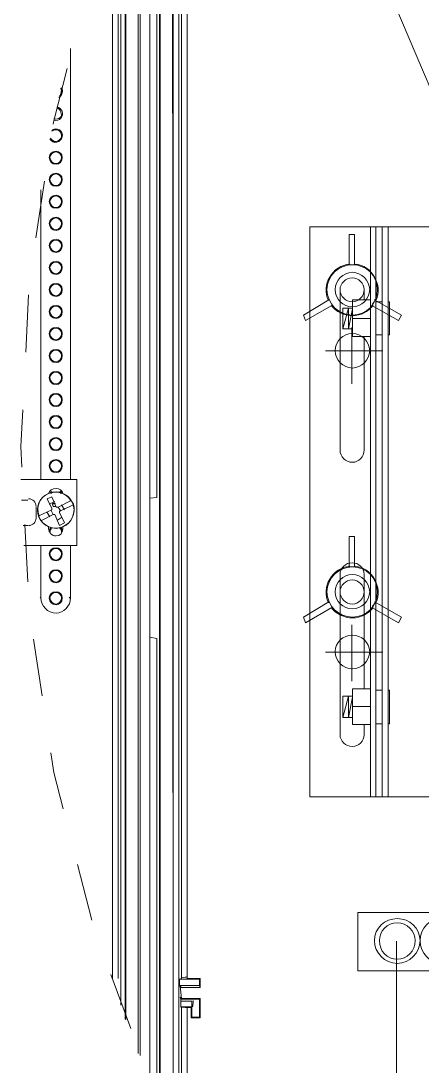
# Model space of a CAD drawing. Header units: metres. Extents: x 2999 to 3164, y 1641 to 1678.
# Drawn here: x 3003.675 to 3004.372, y 1645.138 to 1646.956 of the extents above; entities that cross this region are included whole.
import ezdxf

# ---------------------------------------------------------------- set-up
doc = ezdxf.new("R2010")
doc.units = ezdxf.units.M
doc.linetypes.add('CONTORNO_QUADRO_T', pattern=[0.35, 0.2, -0.15])

msp = doc.modelspace()

# ---------------------------------------------------------------- linework, layer by layer
at = {"color": 7, "linetype": 'Continuous', "lineweight": 20, "true_color": 0x000007}
for points in [[(3003.9634, 1647.456), (3003.9634, 1645.2901), (3003.9634, 1645.2901)], [(3003.9502, 1645.2782), (3003.9502, 1645.2889), (3003.9538, 1645.2901), (3003.9538, 1647.4357)], [(3003.9395, 1647.3842), (3003.9383, 1647.3866), (3003.9395, 1645.022)], [(3003.949, 1645.0028), (3003.949, 1647.3746), (3003.9395, 1647.3842), (3003.9395, 1645.0208)], [(3003.9155, 1647.3531), (3003.9155, 1645.0758), (3003.9155, 1645.0758)], [(3003.9167, 1647.3579), (3003.9167, 1645.071), (3003.9167, 1645.071)], [(3003.8988, 1646.1258), (3003.9107, 1646.127), (3003.9107, 1647.3435)], [(3003.8988, 1647.3147), (3003.8988, 1645.1141), (3003.8988, 1645.1141)], [(3003.8988, 1647.3147), (3003.8988, 1645.1141), (3003.8988, 1645.1141)], [(3003.8784, 1647.2693), (3003.8784, 1645.1596), (3003.8784, 1645.1596)], [(3003.882, 1647.274), (3003.882, 1645.1561), (3003.882, 1645.1561)], [(3003.8557, 1647.2094), (3003.8557, 1645.2195), (3003.8557, 1645.2195)], [(3003.8569, 1647.2106), (3003.8569, 1645.2183), (3003.8569, 1645.2183)], [(3003.8485, 1647.1866), (3003.8485, 1645.2435), (3003.8485, 1645.2435)], [(3003.8437, 1647.1759), (3003.8437, 1645.2901), (3003.8437, 1645.2901)], [(3003.8341, 1645.2901), (3003.8341, 1647.1483), (3003.8341, 1647.1483)], [(3003.7611, 1646.1582), (3003.7611, 1646.9077), (3003.7611, 1646.9077)], [(3003.7611, 1646.1582), (3003.7611, 1646.9053), (3003.7611, 1646.9053)], [(3003.7096, 1646.6622), (3003.7096, 1646.1582), (3003.7096, 1646.1582)], [(3003.7096, 1646.6586), (3003.7096, 1646.1582), (3003.7096, 1646.1582)], [(3004.1765, 1645.6062), (3004.1765, 1646.5976), (3004.1765, 1646.5976)], [(3005.284, 1646.5976), (3004.1765, 1646.5976), (3004.1765, 1646.5976)], [(3004.2819, 1646.5976), (3004.2819, 1645.6062), (3004.2819, 1645.6062)], [(3004.2915, 1646.5976), (3004.2915, 1645.6062), (3004.2915, 1645.6062)], [(3004.3022, 1646.5976), (3004.3022, 1645.6062), (3004.3022, 1645.6062)], [(3004.313, 1646.5976), (3004.313, 1645.6062), (3004.313, 1645.6062)], [(3004.2543, 1646.5317), (3004.2543, 1646.5844), (3004.2448, 1646.5844), (3004.2448, 1646.5317)], [(3004.2292, 1646.2085), (3004.2292, 1646.4874), (3004.2292, 1646.4874)], [(3004.2711, 1646.4874), (3004.2711, 1646.4707), (3004.2711, 1646.4707)], [(3004.21, 1646.4707), (3004.1658, 1646.4443), (3004.1693, 1646.4347), (3004.2148, 1646.4611)], [(3004.2819, 1646.4707), (3004.2508, 1646.4707), (3004.2508, 1646.4072), (3004.2819, 1646.4072)], [(3004.2843, 1646.4611), (3004.331, 1646.4347), (3004.3358, 1646.4443), (3004.2891, 1646.4707)], [(3004.3022, 1646.4671), (3004.2915, 1646.4671), (3004.2915, 1646.4671)], [(3004.313, 1646.4671), (3004.3154, 1646.4671), (3004.3154, 1646.4096), (3004.313, 1646.4096)], [(3004.2508, 1646.4551), (3004.2436, 1646.4204), (3004.2436, 1646.4563), (3004.234, 1646.4204), (3004.234, 1646.4563), (3004.2508, 1646.4563)], [(3004.2496, 1646.4228), (3004.2496, 1646.3246), (3004.2496, 1646.3246)], [(3004.2508, 1646.4383), (3004.2819, 1646.4383), (3004.2819, 1646.4383)], [(3004.234, 1646.4204), (3004.2508, 1646.4204), (3004.2508, 1646.4204)], [(3004.2711, 1646.4072), (3004.2711, 1646.2085), (3004.2711, 1646.2085)], [(3004.2915, 1646.4096), (3004.3022, 1646.4096), (3004.3022, 1646.4096)], [(3004.3034, 1646.3821), (3004.2041, 1646.3821), (3004.2041, 1646.3821)], [(3003.7718, 1646.0432), (3003.7718, 1646.1582), (3003.6749, 1646.1582)], [(3003.7252, 1646.1366), (3003.7275, 1646.1354), (3003.7275, 1646.133)], [(3003.7275, 1646.1378), (3003.7287, 1646.1354), (3003.7287, 1646.1354)], [(3003.7443, 1646.1378), (3003.7419, 1646.1354), (3003.7395, 1646.1366)], [(3003.7443, 1646.133), (3003.7443, 1646.1354), (3003.7455, 1646.1366)], [(3003.6868, 1646.1223), (3003.6761, 1646.1223), (3003.6761, 1646.1223)], [(3003.706, 1646.0947), (3003.7287, 1646.1055), (3003.7287, 1646.1079), (3003.7204, 1646.1247), (3003.7287, 1646.1282), (3003.7359, 1646.1103), (3003.7395, 1646.1103), (3003.7611, 1646.1211)], [(3003.7335, 1646.1199), (3003.724, 1646.1151), (3003.724, 1646.1151)], [(3003.7347, 1646.1163), (3003.7299, 1646.1151), (3003.7299, 1646.1151)], [(3003.7335, 1646.1163), (3003.7299, 1646.1163), (3003.7299, 1646.1151)], [(3003.7359, 1646.1115), (3003.7311, 1646.1115), (3003.7299, 1646.1151)], [(3003.7311, 1646.0971), (3003.7335, 1646.0971), (3003.7419, 1646.078), (3003.7503, 1646.0827), (3003.7419, 1646.1007), (3003.7419, 1646.1031), (3003.7659, 1646.1139)], [(3003.7455, 1646.1139), (3003.7503, 1646.1055), (3003.7503, 1646.1055)], [(3003.7012, 1646.0899), (3003.7012, 1646.1103), (3003.7012, 1646.1103)], [(3003.7096, 1646.0863), (3003.7311, 1646.0971), (3003.7311, 1646.0971)], [(3003.7252, 1646.0935), (3003.7204, 1646.1007), (3003.7204, 1646.1007)], [(3003.7275, 1646.1043), (3003.7311, 1646.0971), (3003.7311, 1646.0971)], [(3003.7443, 1646.1031), (3003.7395, 1646.1103), (3003.7395, 1646.1103)], [(3003.6785, 1646.078), (3003.6868, 1646.078), (3003.6868, 1646.078)], [(3003.7383, 1646.0875), (3003.7455, 1646.0923), (3003.7455, 1646.0923)], [(3003.7228, 1646.0756), (3003.7228, 1646.072), (3003.7228, 1646.072)], [(3003.7479, 1646.072), (3003.7479, 1646.0756), (3003.7479, 1646.0756)], [(3004.2543, 1646.0061), (3004.2543, 1646.0588), (3004.2448, 1646.0588), (3004.2448, 1646.0061)], [(3003.6797, 1646.0432), (3003.7718, 1646.0432), (3003.7718, 1646.0432)], [(3003.7096, 1646.0432), (3003.7096, 1645.951), (3003.7084, 1645.9534)], [(3003.7096, 1646.0432), (3003.7096, 1645.951), (3003.7096, 1645.951)], [(3003.7611, 1646.0432), (3003.7611, 1645.951), (3003.7587, 1645.9534)], [(3003.7611, 1645.951), (3003.7611, 1646.0432), (3003.7611, 1646.0432)], [(3004.2292, 1645.714), (3004.2292, 1645.993), (3004.2292, 1645.993)], [(3004.2711, 1645.993), (3004.2711, 1645.7942), (3004.2711, 1645.7942)], [(3004.21, 1645.9451), (3004.1658, 1645.9187), (3004.1693, 1645.9091), (3004.2148, 1645.9355)], [(3004.2843, 1645.9355), (3004.331, 1645.9091), (3004.3358, 1645.9187), (3004.2891, 1645.9451)], [(3004.2496, 1645.9055), (3004.2496, 1645.8074), (3004.2496, 1645.8074)], [(3003.8988, 1645.884), (3003.9107, 1645.8816), (3003.9107, 1645.0854)], [(3004.3034, 1645.8577), (3004.2041, 1645.8577), (3004.2041, 1645.8577)], [(3004.2819, 1645.7942), (3004.2508, 1645.7942), (3004.2508, 1645.7319), (3004.2819, 1645.7319)], [(3004.3022, 1645.7918), (3004.2915, 1645.7918), (3004.2915, 1645.7918)], [(3004.313, 1645.7918), (3004.3154, 1645.7918), (3004.3154, 1645.7331), (3004.313, 1645.7331)], [(3004.2508, 1645.7798), (3004.2436, 1645.7439), (3004.2436, 1645.781), (3004.234, 1645.7439), (3004.234, 1645.781), (3004.2508, 1645.781)], [(3004.2508, 1645.7631), (3004.2819, 1645.7631), (3004.2819, 1645.7631)], [(3004.234, 1645.7439), (3004.2508, 1645.7439), (3004.2508, 1645.7439)], [(3004.2711, 1645.7319), (3004.2711, 1645.714), (3004.2711, 1645.714)], [(3004.2915, 1645.7331), (3004.3022, 1645.7331), (3004.3022, 1645.7331)], [(3004.1765, 1645.6062), (3005.284, 1645.6062), (3005.284, 1645.6062)], [(3003.9502, 1645.2889), (3003.985, 1645.2889), (3003.9862, 1645.2901), (3003.9634, 1645.2901)], [(3003.9502, 1645.2782), (3003.9538, 1645.2746), (3003.9514, 1645.277), (3003.9538, 1645.2554), (3003.9514, 1645.2578), (3003.9526, 1645.2542), (3003.9526, 1645.2506)], [(3003.9502, 1645.2782), (3003.985, 1645.2782), (3003.9862, 1645.2746)], [(3003.985, 1645.2782), (3003.985, 1645.2889), (3003.985, 1645.2889)], [(3003.9862, 1645.2746), (3003.9862, 1645.2901), (3003.9862, 1645.2901)], [(3003.9862, 1645.2746), (3003.9538, 1645.2746), (3003.9538, 1645.2746)], [(3003.9526, 1645.2542), (3003.985, 1645.2542), (3003.9862, 1645.2554), (3003.9538, 1645.2554)], [(3003.9526, 1645.2506), (3003.9718, 1645.2506), (3003.9718, 1645.2506)], [(3003.9526, 1645.2411), (3003.9538, 1645.2399), (3003.9538, 1645.0519), (3003.9526, 1645.0495)], [(3003.9718, 1645.2411), (3003.9526, 1645.2411), (3003.9526, 1645.2411)], [(3003.9718, 1645.2506), (3003.9718, 1645.2231), (3003.9706, 1645.2219), (3003.9706, 1645.2399)], [(3003.9718, 1645.2411), (3003.9706, 1645.2399), (3003.9706, 1645.2399)], [(3003.9718, 1645.2231), (3003.985, 1645.2231), (3003.985, 1645.2542)], [(3003.985, 1645.2231), (3003.9862, 1645.2219), (3003.9862, 1645.2554)], [(3003.9634, 1645.2399), (3003.9706, 1645.2399), (3003.9706, 1645.2399)], [(3003.9634, 1645.2399), (3003.9634, 1645.0519), (3003.9634, 1645.0519)], [(3003.9706, 1645.2219), (3003.9862, 1645.2219), (3003.9862, 1645.2219)]]:
    msp.add_lwpolyline(points, dxfattribs=at)
at = {"color": 1, "linetype": 'Continuous', "lineweight": 20, "true_color": 0x000001}
for points in [[(3004.5118, 1646.5425), (3004.2496, 1647.1603), (3004.2496, 1647.1603)], [(3004.3274, 1645.3548), (3004.3274, 1644.9226), (3004.3274, 1644.9226)]]:
    msp.add_lwpolyline(points, dxfattribs=at)
at = {"color": 7, "linetype": 'Continuous', "lineweight": 20, "true_color": 0x000007}
msp.add_lwpolyline([(3004.5632, 1645.4051), (3004.5632, 1645.3033), (3004.2603, 1645.3033), (3004.2603, 1645.4051)], close=True, dxfattribs=at)
at = {"color": 30, "linetype": 'CONTORNO_QUADRO_T', "lineweight": 20, "ltscale": 0.1}
msp.add_open_spline([(3009.3009, 1646.2156), (3009.3009, 1647.7685), (3008.0413, 1649.0281), (3006.4873, 1649.0281), (3006.4873, 1649.0281), (3004.9344, 1649.0281), (3003.6749, 1647.7685), (3003.6749, 1646.2156), (3003.6749, 1646.2156), (3003.6749, 1644.6616), (3004.9344, 1643.402), (3006.4873, 1643.402), (3006.4873, 1643.402), (3008.0413, 1643.402), (3009.3009, 1644.6616), (3009.3009, 1646.2156)], degree=3, knots=[0, 0, 0, 0, 0.0625, 0.0625, 0.0625, 0.062501, 0.125, 0.125, 0.125, 0.125001, 0.1875, 0.1875, 0.1875, 0.187501, 1, 1, 1, 1], dxfattribs=at)
at = {"color": 7, "linetype": 'Continuous', "lineweight": 20, "true_color": 0x000007}
for points, knots in [([(3003.7407, 1646.8227), (3003.7443, 1646.8251), (3003.7455, 1646.8275), (3003.7467, 1646.831), (3003.7467, 1646.831), (3003.7479, 1646.8334), (3003.7467, 1646.837), (3003.7443, 1646.8394)], [0, 0, 0, 0, 0.125, 0.125, 0.125, 0.125001, 1, 1, 1, 1]), ([(3003.7323, 1646.7832), (3003.7371, 1646.782), (3003.7407, 1646.7832), (3003.7443, 1646.7867), (3003.7443, 1646.7867), (3003.7467, 1646.7903), (3003.7479, 1646.7939), (3003.7467, 1646.7987), (3003.7467, 1646.7987), (3003.7443, 1646.8023), (3003.7419, 1646.8059), (3003.7371, 1646.8059)], [0, 0, 0, 0, 0.083333, 0.083333, 0.083333, 0.083334, 0.166667, 0.166667, 0.166667, 0.166668, 1, 1, 1, 1]), ([(3003.7323, 1646.7856), (3003.7359, 1646.7844), (3003.7407, 1646.7856), (3003.7431, 1646.7879), (3003.7431, 1646.7879), (3003.7455, 1646.7903), (3003.7455, 1646.7939), (3003.7443, 1646.7975), (3003.7443, 1646.7975), (3003.7431, 1646.8011), (3003.7407, 1646.8035), (3003.7371, 1646.8047)], [0, 0, 0, 0, 0.083333, 0.083333, 0.083333, 0.083334, 0.166667, 0.166667, 0.166667, 0.166668, 1, 1, 1, 1]), ([(3003.7252, 1646.7508), (3003.7275, 1646.746), (3003.7323, 1646.7436), (3003.7371, 1646.7448), (3003.7371, 1646.7448), (3003.7419, 1646.746), (3003.7455, 1646.7496), (3003.7467, 1646.7544), (3003.7467, 1646.7544), (3003.7479, 1646.7592), (3003.7455, 1646.764), (3003.7419, 1646.7664), (3003.7419, 1646.7664), (3003.7371, 1646.7688), (3003.7323, 1646.7688), (3003.7287, 1646.7652)], [0, 0, 0, 0, 0.0625, 0.0625, 0.0625, 0.062501, 0.125, 0.125, 0.125, 0.125001, 0.1875, 0.1875, 0.1875, 0.187501, 1, 1, 1, 1]), ([(3003.7263, 1646.752), (3003.7275, 1646.7484), (3003.7323, 1646.746), (3003.7359, 1646.746), (3003.7359, 1646.746), (3003.7407, 1646.7472), (3003.7443, 1646.7496), (3003.7455, 1646.7544), (3003.7455, 1646.7544), (3003.7455, 1646.7592), (3003.7443, 1646.7628), (3003.7407, 1646.7652), (3003.7407, 1646.7652), (3003.7359, 1646.7676), (3003.7311, 1646.7664), (3003.7287, 1646.764)], [0, 0, 0, 0, 0.0625, 0.0625, 0.0625, 0.062501, 0.125, 0.125, 0.125, 0.125001, 0.1875, 0.1875, 0.1875, 0.187501, 1, 1, 1, 1]), ([(3003.7467, 1646.7185), (3003.7467, 1646.7245), (3003.7419, 1646.7293), (3003.7359, 1646.7293), (3003.7359, 1646.7293), (3003.7287, 1646.7293), (3003.724, 1646.7245), (3003.724, 1646.7185), (3003.724, 1646.7185), (3003.724, 1646.7113), (3003.7287, 1646.7065), (3003.7359, 1646.7065), (3003.7359, 1646.7065), (3003.7419, 1646.7065), (3003.7467, 1646.7113), (3003.7467, 1646.7185)], [0, 0, 0, 0, 0.0625, 0.0625, 0.0625, 0.062501, 0.125, 0.125, 0.125, 0.125001, 0.1875, 0.1875, 0.1875, 0.187501, 1, 1, 1, 1]), ([(3003.7455, 1646.7185), (3003.7455, 1646.7233), (3003.7407, 1646.7281), (3003.7359, 1646.7281), (3003.7359, 1646.7281), (3003.7299, 1646.7281), (3003.7252, 1646.7233), (3003.7252, 1646.7185), (3003.7252, 1646.7185), (3003.7252, 1646.7125), (3003.7299, 1646.7077), (3003.7359, 1646.7077), (3003.7359, 1646.7077), (3003.7407, 1646.7077), (3003.7455, 1646.7125), (3003.7455, 1646.7185)], [0, 0, 0, 0, 0.0625, 0.0625, 0.0625, 0.062501, 0.125, 0.125, 0.125, 0.125001, 0.1875, 0.1875, 0.1875, 0.187501, 1, 1, 1, 1]), ([(3003.7467, 1646.6802), (3003.7467, 1646.6862), (3003.7419, 1646.691), (3003.7359, 1646.691), (3003.7359, 1646.691), (3003.7287, 1646.691), (3003.724, 1646.6862), (3003.724, 1646.6802), (3003.724, 1646.6802), (3003.724, 1646.673), (3003.7287, 1646.6682), (3003.7359, 1646.6682), (3003.7359, 1646.6682), (3003.7419, 1646.6682), (3003.7467, 1646.673), (3003.7467, 1646.6802)], [0, 0, 0, 0, 0.0625, 0.0625, 0.0625, 0.062501, 0.125, 0.125, 0.125, 0.125001, 0.1875, 0.1875, 0.1875, 0.187501, 1, 1, 1, 1]), ([(3003.7455, 1646.6802), (3003.7455, 1646.685), (3003.7407, 1646.6898), (3003.7359, 1646.6898), (3003.7359, 1646.6898), (3003.7299, 1646.6898), (3003.7252, 1646.685), (3003.7252, 1646.6802), (3003.7252, 1646.6802), (3003.7252, 1646.6742), (3003.7299, 1646.6694), (3003.7359, 1646.6694), (3003.7359, 1646.6694), (3003.7407, 1646.6694), (3003.7455, 1646.6742), (3003.7455, 1646.6802)], [0, 0, 0, 0, 0.0625, 0.0625, 0.0625, 0.062501, 0.125, 0.125, 0.125, 0.125001, 0.1875, 0.1875, 0.1875, 0.187501, 1, 1, 1, 1]), ([(3003.7467, 1646.6419), (3003.7467, 1646.6479), (3003.7419, 1646.6527), (3003.7359, 1646.6527), (3003.7359, 1646.6527), (3003.7287, 1646.6527), (3003.724, 1646.6479), (3003.724, 1646.6419), (3003.724, 1646.6419), (3003.724, 1646.6347), (3003.7287, 1646.6299), (3003.7359, 1646.6299), (3003.7359, 1646.6299), (3003.7419, 1646.6299), (3003.7467, 1646.6347), (3003.7467, 1646.6419)], [0, 0, 0, 0, 0.0625, 0.0625, 0.0625, 0.062501, 0.125, 0.125, 0.125, 0.125001, 0.1875, 0.1875, 0.1875, 0.187501, 1, 1, 1, 1]), ([(3003.7455, 1646.6419), (3003.7455, 1646.6467), (3003.7407, 1646.6515), (3003.7359, 1646.6515), (3003.7359, 1646.6515), (3003.7299, 1646.6515), (3003.7252, 1646.6467), (3003.7252, 1646.6419), (3003.7252, 1646.6419), (3003.7252, 1646.6359), (3003.7299, 1646.6311), (3003.7359, 1646.6311), (3003.7359, 1646.6311), (3003.7407, 1646.6311), (3003.7455, 1646.6359), (3003.7455, 1646.6419)], [0, 0, 0, 0, 0.0625, 0.0625, 0.0625, 0.062501, 0.125, 0.125, 0.125, 0.125001, 0.1875, 0.1875, 0.1875, 0.187501, 1, 1, 1, 1]), ([(3003.7467, 1646.6036), (3003.7467, 1646.6096), (3003.7419, 1646.6143), (3003.7359, 1646.6143), (3003.7359, 1646.6143), (3003.7287, 1646.6143), (3003.724, 1646.6096), (3003.724, 1646.6036), (3003.724, 1646.6036), (3003.724, 1646.5964), (3003.7287, 1646.5916), (3003.7359, 1646.5916), (3003.7359, 1646.5916), (3003.7419, 1646.5916), (3003.7467, 1646.5964), (3003.7467, 1646.6036)], [0, 0, 0, 0, 0.0625, 0.0625, 0.0625, 0.062501, 0.125, 0.125, 0.125, 0.125001, 0.1875, 0.1875, 0.1875, 0.187501, 1, 1, 1, 1]), ([(3003.7455, 1646.6036), (3003.7455, 1646.6084), (3003.7407, 1646.6131), (3003.7359, 1646.6131), (3003.7359, 1646.6131), (3003.7299, 1646.6131), (3003.7252, 1646.6084), (3003.7252, 1646.6036), (3003.7252, 1646.6036), (3003.7252, 1646.5976), (3003.7299, 1646.5928), (3003.7359, 1646.5928), (3003.7359, 1646.5928), (3003.7407, 1646.5928), (3003.7455, 1646.5976), (3003.7455, 1646.6036)], [0, 0, 0, 0, 0.0625, 0.0625, 0.0625, 0.062501, 0.125, 0.125, 0.125, 0.125001, 0.1875, 0.1875, 0.1875, 0.187501, 1, 1, 1, 1]), ([(3003.7467, 1646.5653), (3003.7467, 1646.5712), (3003.7419, 1646.576), (3003.7359, 1646.576), (3003.7359, 1646.576), (3003.7287, 1646.576), (3003.724, 1646.5712), (3003.724, 1646.5653), (3003.724, 1646.5653), (3003.724, 1646.5581), (3003.7287, 1646.5533), (3003.7359, 1646.5533), (3003.7359, 1646.5533), (3003.7419, 1646.5533), (3003.7467, 1646.5581), (3003.7467, 1646.5653)], [0, 0, 0, 0, 0.0625, 0.0625, 0.0625, 0.062501, 0.125, 0.125, 0.125, 0.125001, 0.1875, 0.1875, 0.1875, 0.187501, 1, 1, 1, 1]), ([(3003.7455, 1646.5653), (3003.7455, 1646.57), (3003.7407, 1646.5748), (3003.7359, 1646.5748), (3003.7359, 1646.5748), (3003.7299, 1646.5748), (3003.7252, 1646.57), (3003.7252, 1646.5653), (3003.7252, 1646.5653), (3003.7252, 1646.5593), (3003.7299, 1646.5545), (3003.7359, 1646.5545), (3003.7359, 1646.5545), (3003.7407, 1646.5545), (3003.7455, 1646.5593), (3003.7455, 1646.5653)], [0, 0, 0, 0, 0.0625, 0.0625, 0.0625, 0.062501, 0.125, 0.125, 0.125, 0.125001, 0.1875, 0.1875, 0.1875, 0.187501, 1, 1, 1, 1]), ([(3003.7467, 1646.5269), (3003.7467, 1646.5329), (3003.7419, 1646.5377), (3003.7359, 1646.5377), (3003.7359, 1646.5377), (3003.7287, 1646.5377), (3003.724, 1646.5329), (3003.724, 1646.5269), (3003.724, 1646.5269), (3003.724, 1646.5198), (3003.7287, 1646.515), (3003.7359, 1646.515), (3003.7359, 1646.515), (3003.7419, 1646.515), (3003.7467, 1646.5198), (3003.7467, 1646.5269)], [0, 0, 0, 0, 0.0625, 0.0625, 0.0625, 0.062501, 0.125, 0.125, 0.125, 0.125001, 0.1875, 0.1875, 0.1875, 0.187501, 1, 1, 1, 1]), ([(3003.7455, 1646.5269), (3003.7455, 1646.5317), (3003.7407, 1646.5365), (3003.7359, 1646.5365), (3003.7359, 1646.5365), (3003.7299, 1646.5365), (3003.7252, 1646.5317), (3003.7252, 1646.5269), (3003.7252, 1646.5269), (3003.7252, 1646.521), (3003.7299, 1646.5162), (3003.7359, 1646.5162), (3003.7359, 1646.5162), (3003.7407, 1646.5162), (3003.7455, 1646.521), (3003.7455, 1646.5269)], [0, 0, 0, 0, 0.0625, 0.0625, 0.0625, 0.062501, 0.125, 0.125, 0.125, 0.125001, 0.1875, 0.1875, 0.1875, 0.187501, 1, 1, 1, 1]), ([(3004.246, 1646.5329), (3004.2316, 1646.5317), (3004.2184, 1646.5233), (3004.2112, 1646.5102), (3004.2112, 1646.5102), (3004.2041, 1646.4982), (3004.2029, 1646.4826), (3004.2089, 1646.4695)], [0, 0, 0, 0, 0.125, 0.125, 0.125, 0.125001, 1, 1, 1, 1]), ([(3004.2939, 1646.4886), (3004.2939, 1646.5126), (3004.2747, 1646.5317), (3004.2508, 1646.5317), (3004.2508, 1646.5317), (3004.2268, 1646.5317), (3004.2065, 1646.5126), (3004.2065, 1646.4886), (3004.2065, 1646.4886), (3004.2065, 1646.4635), (3004.2268, 1646.4443), (3004.2508, 1646.4443), (3004.2508, 1646.4443), (3004.2747, 1646.4443), (3004.2939, 1646.4635), (3004.2939, 1646.4886)], [0, 0, 0, 0, 0.0625, 0.0625, 0.0625, 0.062501, 0.125, 0.125, 0.125, 0.125001, 0.1875, 0.1875, 0.1875, 0.187501, 1, 1, 1, 1]), ([(3004.2915, 1646.4695), (3004.2975, 1646.4826), (3004.2963, 1646.4982), (3004.2891, 1646.5102), (3004.2891, 1646.5102), (3004.2819, 1646.5233), (3004.2699, 1646.5317), (3004.2555, 1646.5329)], [0, 0, 0, 0, 0.125, 0.125, 0.125, 0.125001, 1, 1, 1, 1]), ([(3004.2807, 1646.4886), (3004.2807, 1646.5042), (3004.2663, 1646.5186), (3004.2508, 1646.5186), (3004.2508, 1646.5186), (3004.234, 1646.5186), (3004.2208, 1646.5042), (3004.2208, 1646.4886), (3004.2208, 1646.4886), (3004.2208, 1646.4719), (3004.234, 1646.4587), (3004.2508, 1646.4587), (3004.2508, 1646.4587), (3004.2663, 1646.4587), (3004.2807, 1646.4719), (3004.2807, 1646.4886)], [0, 0, 0, 0, 0.0625, 0.0625, 0.0625, 0.062501, 0.125, 0.125, 0.125, 0.125001, 0.1875, 0.1875, 0.1875, 0.187501, 1, 1, 1, 1]), ([(3003.7467, 1646.4886), (3003.7467, 1646.4946), (3003.7419, 1646.4994), (3003.7359, 1646.4994), (3003.7359, 1646.4994), (3003.7287, 1646.4994), (3003.724, 1646.4946), (3003.724, 1646.4886), (3003.724, 1646.4886), (3003.724, 1646.4814), (3003.7287, 1646.4767), (3003.7359, 1646.4767), (3003.7359, 1646.4767), (3003.7419, 1646.4767), (3003.7467, 1646.4814), (3003.7467, 1646.4886)], [0, 0, 0, 0, 0.0625, 0.0625, 0.0625, 0.062501, 0.125, 0.125, 0.125, 0.125001, 0.1875, 0.1875, 0.1875, 0.187501, 1, 1, 1, 1]), ([(3003.7455, 1646.4886), (3003.7455, 1646.4934), (3003.7407, 1646.4982), (3003.7359, 1646.4982), (3003.7359, 1646.4982), (3003.7299, 1646.4982), (3003.7252, 1646.4934), (3003.7252, 1646.4886), (3003.7252, 1646.4886), (3003.7252, 1646.4826), (3003.7299, 1646.4778), (3003.7359, 1646.4778), (3003.7359, 1646.4778), (3003.7407, 1646.4778), (3003.7455, 1646.4826), (3003.7455, 1646.4886)], [0, 0, 0, 0, 0.0625, 0.0625, 0.0625, 0.062501, 0.125, 0.125, 0.125, 0.125001, 0.1875, 0.1875, 0.1875, 0.187501, 1, 1, 1, 1]), ([(3004.2711, 1646.4886), (3004.2711, 1646.4994), (3004.2615, 1646.509), (3004.2508, 1646.509), (3004.2508, 1646.509), (3004.2388, 1646.509), (3004.2292, 1646.4994), (3004.2292, 1646.4886), (3004.2292, 1646.4886), (3004.2292, 1646.4767), (3004.2388, 1646.4671), (3004.2508, 1646.4671), (3004.2508, 1646.4671), (3004.2615, 1646.4671), (3004.2711, 1646.4767), (3004.2711, 1646.4886)], [0, 0, 0, 0, 0.0625, 0.0625, 0.0625, 0.062501, 0.125, 0.125, 0.125, 0.125001, 0.1875, 0.1875, 0.1875, 0.187501, 1, 1, 1, 1]), ([(3004.2711, 1646.4886), (3004.2711, 1646.4994), (3004.2615, 1646.509), (3004.2508, 1646.509), (3004.2508, 1646.509), (3004.2388, 1646.509), (3004.2292, 1646.4994), (3004.2292, 1646.4886), (3004.2292, 1646.4886), (3004.2292, 1646.4767), (3004.2388, 1646.4671), (3004.2508, 1646.4671), (3004.2508, 1646.4671), (3004.2615, 1646.4671), (3004.2711, 1646.4767), (3004.2711, 1646.4886)], [0, 0, 0, 0, 0.0625, 0.0625, 0.0625, 0.062501, 0.125, 0.125, 0.125, 0.125001, 0.1875, 0.1875, 0.1875, 0.187501, 1, 1, 1, 1]), ([(3004.2711, 1646.4886), (3004.2711, 1646.4994), (3004.2615, 1646.509), (3004.2508, 1646.509), (3004.2508, 1646.509), (3004.2388, 1646.509), (3004.2292, 1646.4994), (3004.2292, 1646.4886)], [0, 0, 0, 0, 0.125, 0.125, 0.125, 0.125001, 1, 1, 1, 1]), ([(3003.7467, 1646.4503), (3003.7467, 1646.4563), (3003.7419, 1646.4611), (3003.7359, 1646.4611), (3003.7359, 1646.4611), (3003.7287, 1646.4611), (3003.724, 1646.4563), (3003.724, 1646.4503), (3003.724, 1646.4503), (3003.724, 1646.4431), (3003.7287, 1646.4383), (3003.7359, 1646.4383), (3003.7359, 1646.4383), (3003.7419, 1646.4383), (3003.7467, 1646.4431), (3003.7467, 1646.4503)], [0, 0, 0, 0, 0.0625, 0.0625, 0.0625, 0.062501, 0.125, 0.125, 0.125, 0.125001, 0.1875, 0.1875, 0.1875, 0.187501, 1, 1, 1, 1]), ([(3003.7455, 1646.4503), (3003.7455, 1646.4551), (3003.7407, 1646.4599), (3003.7359, 1646.4599), (3003.7359, 1646.4599), (3003.7299, 1646.4599), (3003.7252, 1646.4551), (3003.7252, 1646.4503), (3003.7252, 1646.4503), (3003.7252, 1646.4443), (3003.7299, 1646.4395), (3003.7359, 1646.4395), (3003.7359, 1646.4395), (3003.7407, 1646.4395), (3003.7455, 1646.4443), (3003.7455, 1646.4503)], [0, 0, 0, 0, 0.0625, 0.0625, 0.0625, 0.062501, 0.125, 0.125, 0.125, 0.125001, 0.1875, 0.1875, 0.1875, 0.187501, 1, 1, 1, 1]), ([(3004.2136, 1646.4611), (3004.222, 1646.4503), (3004.2364, 1646.4431), (3004.2508, 1646.4431), (3004.2508, 1646.4431), (3004.2651, 1646.4431), (3004.2783, 1646.4503), (3004.2867, 1646.4611)], [0, 0, 0, 0, 0.125, 0.125, 0.125, 0.125001, 1, 1, 1, 1]), ([(3003.7467, 1646.412), (3003.7467, 1646.418), (3003.7419, 1646.4228), (3003.7359, 1646.4228), (3003.7359, 1646.4228), (3003.7287, 1646.4228), (3003.724, 1646.418), (3003.724, 1646.412), (3003.724, 1646.412), (3003.724, 1646.4048), (3003.7287, 1646.4), (3003.7359, 1646.4), (3003.7359, 1646.4), (3003.7419, 1646.4), (3003.7467, 1646.4048), (3003.7467, 1646.412)], [0, 0, 0, 0, 0.0625, 0.0625, 0.0625, 0.062501, 0.125, 0.125, 0.125, 0.125001, 0.1875, 0.1875, 0.1875, 0.187501, 1, 1, 1, 1]), ([(3003.7455, 1646.412), (3003.7455, 1646.4168), (3003.7407, 1646.4216), (3003.7359, 1646.4216), (3003.7359, 1646.4216), (3003.7299, 1646.4216), (3003.7252, 1646.4168), (3003.7252, 1646.412), (3003.7252, 1646.412), (3003.7252, 1646.406), (3003.7299, 1646.4012), (3003.7359, 1646.4012), (3003.7359, 1646.4012), (3003.7407, 1646.4012), (3003.7455, 1646.406), (3003.7455, 1646.412)], [0, 0, 0, 0, 0.0625, 0.0625, 0.0625, 0.062501, 0.125, 0.125, 0.125, 0.125001, 0.1875, 0.1875, 0.1875, 0.187501, 1, 1, 1, 1]), ([(3004.2807, 1646.3821), (3004.2807, 1646.3988), (3004.2663, 1646.412), (3004.2508, 1646.412), (3004.2508, 1646.412), (3004.234, 1646.412), (3004.2208, 1646.3988), (3004.2208, 1646.3821), (3004.2208, 1646.3821), (3004.2208, 1646.3665), (3004.234, 1646.3521), (3004.2508, 1646.3521), (3004.2508, 1646.3521), (3004.2663, 1646.3521), (3004.2807, 1646.3665), (3004.2807, 1646.3821)], [0, 0, 0, 0, 0.0625, 0.0625, 0.0625, 0.062501, 0.125, 0.125, 0.125, 0.125001, 0.1875, 0.1875, 0.1875, 0.187501, 1, 1, 1, 1]), ([(3003.7467, 1646.3737), (3003.7467, 1646.3797), (3003.7419, 1646.3845), (3003.7359, 1646.3845), (3003.7359, 1646.3845), (3003.7287, 1646.3845), (3003.724, 1646.3797), (3003.724, 1646.3737), (3003.724, 1646.3737), (3003.724, 1646.3665), (3003.7287, 1646.3617), (3003.7359, 1646.3617), (3003.7359, 1646.3617), (3003.7419, 1646.3617), (3003.7467, 1646.3665), (3003.7467, 1646.3737)], [0, 0, 0, 0, 0.0625, 0.0625, 0.0625, 0.062501, 0.125, 0.125, 0.125, 0.125001, 0.1875, 0.1875, 0.1875, 0.187501, 1, 1, 1, 1]), ([(3003.7455, 1646.3737), (3003.7455, 1646.3785), (3003.7407, 1646.3833), (3003.7359, 1646.3833), (3003.7359, 1646.3833), (3003.7299, 1646.3833), (3003.7252, 1646.3785), (3003.7252, 1646.3737), (3003.7252, 1646.3737), (3003.7252, 1646.3677), (3003.7299, 1646.3629), (3003.7359, 1646.3629), (3003.7359, 1646.3629), (3003.7407, 1646.3629), (3003.7455, 1646.3677), (3003.7455, 1646.3737)], [0, 0, 0, 0, 0.0625, 0.0625, 0.0625, 0.062501, 0.125, 0.125, 0.125, 0.125001, 0.1875, 0.1875, 0.1875, 0.187501, 1, 1, 1, 1]), ([(3003.7467, 1646.3354), (3003.7467, 1646.3414), (3003.7419, 1646.3461), (3003.7359, 1646.3461), (3003.7359, 1646.3461), (3003.7287, 1646.3461), (3003.724, 1646.3414), (3003.724, 1646.3354), (3003.724, 1646.3354), (3003.724, 1646.3282), (3003.7287, 1646.3234), (3003.7359, 1646.3234), (3003.7359, 1646.3234), (3003.7419, 1646.3234), (3003.7467, 1646.3282), (3003.7467, 1646.3354)], [0, 0, 0, 0, 0.0625, 0.0625, 0.0625, 0.062501, 0.125, 0.125, 0.125, 0.125001, 0.1875, 0.1875, 0.1875, 0.187501, 1, 1, 1, 1]), ([(3003.7455, 1646.3354), (3003.7455, 1646.3402), (3003.7407, 1646.345), (3003.7359, 1646.345), (3003.7359, 1646.345), (3003.7299, 1646.345), (3003.7252, 1646.3402), (3003.7252, 1646.3354), (3003.7252, 1646.3354), (3003.7252, 1646.3294), (3003.7299, 1646.3246), (3003.7359, 1646.3246), (3003.7359, 1646.3246), (3003.7407, 1646.3246), (3003.7455, 1646.3294), (3003.7455, 1646.3354)], [0, 0, 0, 0, 0.0625, 0.0625, 0.0625, 0.062501, 0.125, 0.125, 0.125, 0.125001, 0.1875, 0.1875, 0.1875, 0.187501, 1, 1, 1, 1]), ([(3003.7467, 1646.2971), (3003.7467, 1646.303), (3003.7419, 1646.3078), (3003.7359, 1646.3078), (3003.7359, 1646.3078), (3003.7287, 1646.3078), (3003.724, 1646.303), (3003.724, 1646.2971), (3003.724, 1646.2971), (3003.724, 1646.2899), (3003.7287, 1646.2851), (3003.7359, 1646.2851), (3003.7359, 1646.2851), (3003.7419, 1646.2851), (3003.7467, 1646.2899), (3003.7467, 1646.2971)], [0, 0, 0, 0, 0.0625, 0.0625, 0.0625, 0.062501, 0.125, 0.125, 0.125, 0.125001, 0.1875, 0.1875, 0.1875, 0.187501, 1, 1, 1, 1]), ([(3003.7455, 1646.2971), (3003.7455, 1646.3018), (3003.7407, 1646.3066), (3003.7359, 1646.3066), (3003.7359, 1646.3066), (3003.7299, 1646.3066), (3003.7252, 1646.3018), (3003.7252, 1646.2971), (3003.7252, 1646.2971), (3003.7252, 1646.2911), (3003.7299, 1646.2863), (3003.7359, 1646.2863), (3003.7359, 1646.2863), (3003.7407, 1646.2863), (3003.7455, 1646.2911), (3003.7455, 1646.2971)], [0, 0, 0, 0, 0.0625, 0.0625, 0.0625, 0.062501, 0.125, 0.125, 0.125, 0.125001, 0.1875, 0.1875, 0.1875, 0.187501, 1, 1, 1, 1]), ([(3003.7467, 1646.2587), (3003.7467, 1646.2647), (3003.7419, 1646.2695), (3003.7359, 1646.2695), (3003.7359, 1646.2695), (3003.7287, 1646.2695), (3003.724, 1646.2647), (3003.724, 1646.2587), (3003.724, 1646.2587), (3003.724, 1646.2516), (3003.7287, 1646.2468), (3003.7359, 1646.2468), (3003.7359, 1646.2468), (3003.7419, 1646.2468), (3003.7467, 1646.2516), (3003.7467, 1646.2587)], [0, 0, 0, 0, 0.0625, 0.0625, 0.0625, 0.062501, 0.125, 0.125, 0.125, 0.125001, 0.1875, 0.1875, 0.1875, 0.187501, 1, 1, 1, 1]), ([(3003.7455, 1646.2587), (3003.7455, 1646.2635), (3003.7407, 1646.2683), (3003.7359, 1646.2683), (3003.7359, 1646.2683), (3003.7299, 1646.2683), (3003.7252, 1646.2635), (3003.7252, 1646.2587), (3003.7252, 1646.2587), (3003.7252, 1646.2528), (3003.7299, 1646.248), (3003.7359, 1646.248), (3003.7359, 1646.248), (3003.7407, 1646.248), (3003.7455, 1646.2528), (3003.7455, 1646.2587)], [0, 0, 0, 0, 0.0625, 0.0625, 0.0625, 0.062501, 0.125, 0.125, 0.125, 0.125001, 0.1875, 0.1875, 0.1875, 0.187501, 1, 1, 1, 1]), ([(3003.7467, 1646.2204), (3003.7467, 1646.2264), (3003.7419, 1646.2312), (3003.7359, 1646.2312), (3003.7359, 1646.2312), (3003.7287, 1646.2312), (3003.724, 1646.2264), (3003.724, 1646.2204), (3003.724, 1646.2204), (3003.724, 1646.2133), (3003.7287, 1646.2085), (3003.7359, 1646.2085), (3003.7359, 1646.2085), (3003.7419, 1646.2085), (3003.7467, 1646.2133), (3003.7467, 1646.2204)], [0, 0, 0, 0, 0.0625, 0.0625, 0.0625, 0.062501, 0.125, 0.125, 0.125, 0.125001, 0.1875, 0.1875, 0.1875, 0.187501, 1, 1, 1, 1]), ([(3003.7455, 1646.2204), (3003.7455, 1646.2252), (3003.7407, 1646.23), (3003.7359, 1646.23), (3003.7359, 1646.23), (3003.7299, 1646.23), (3003.7252, 1646.2252), (3003.7252, 1646.2204), (3003.7252, 1646.2204), (3003.7252, 1646.2144), (3003.7299, 1646.2097), (3003.7359, 1646.2097), (3003.7359, 1646.2097), (3003.7407, 1646.2097), (3003.7455, 1646.2144), (3003.7455, 1646.2204)], [0, 0, 0, 0, 0.0625, 0.0625, 0.0625, 0.062501, 0.125, 0.125, 0.125, 0.125001, 0.1875, 0.1875, 0.1875, 0.187501, 1, 1, 1, 1]), ([(3004.2292, 1646.2097), (3004.2292, 1646.1977), (3004.2388, 1646.1881), (3004.2508, 1646.1881), (3004.2508, 1646.1881), (3004.2615, 1646.1881), (3004.2711, 1646.1977), (3004.2711, 1646.2097)], [0, 0, 0, 0, 0.125, 0.125, 0.125, 0.125001, 1, 1, 1, 1]), ([(3003.7467, 1646.1821), (3003.7467, 1646.1881), (3003.7419, 1646.1929), (3003.7359, 1646.1929), (3003.7359, 1646.1929), (3003.7287, 1646.1929), (3003.724, 1646.1881), (3003.724, 1646.1821), (3003.724, 1646.1821), (3003.724, 1646.1749), (3003.7287, 1646.1701), (3003.7359, 1646.1701), (3003.7359, 1646.1701), (3003.7419, 1646.1701), (3003.7467, 1646.1749), (3003.7467, 1646.1821)], [0, 0, 0, 0, 0.0625, 0.0625, 0.0625, 0.062501, 0.125, 0.125, 0.125, 0.125001, 0.1875, 0.1875, 0.1875, 0.187501, 1, 1, 1, 1]), ([(3003.7455, 1646.1821), (3003.7455, 1646.1869), (3003.7407, 1646.1917), (3003.7359, 1646.1917), (3003.7359, 1646.1917), (3003.7299, 1646.1917), (3003.7252, 1646.1869), (3003.7252, 1646.1821), (3003.7252, 1646.1821), (3003.7252, 1646.1761), (3003.7299, 1646.1713), (3003.7359, 1646.1713), (3003.7359, 1646.1713), (3003.7407, 1646.1713), (3003.7455, 1646.1761), (3003.7455, 1646.1821)], [0, 0, 0, 0, 0.0625, 0.0625, 0.0625, 0.062501, 0.125, 0.125, 0.125, 0.125001, 0.1875, 0.1875, 0.1875, 0.187501, 1, 1, 1, 1]), ([(3003.7611, 1646.1223), (3003.7527, 1646.1354), (3003.7359, 1646.1402), (3003.7216, 1646.133), (3003.7216, 1646.133), (3003.7072, 1646.127), (3003.7012, 1646.1103), (3003.706, 1646.0959)], [0, 0, 0, 0, 0.125, 0.125, 0.125, 0.125001, 1, 1, 1, 1]), ([(3003.7671, 1646.1055), (3003.7671, 1646.1223), (3003.7527, 1646.1366), (3003.7359, 1646.1366), (3003.7359, 1646.1366), (3003.718, 1646.1366), (3003.7036, 1646.1223), (3003.7036, 1646.1055), (3003.7036, 1646.1055), (3003.7036, 1646.0875), (3003.718, 1646.0732), (3003.7359, 1646.0732), (3003.7359, 1646.0732), (3003.7527, 1646.0732), (3003.7671, 1646.0875), (3003.7671, 1646.1055)], [0, 0, 0, 0, 0.0625, 0.0625, 0.0625, 0.062501, 0.125, 0.125, 0.125, 0.125001, 0.1875, 0.1875, 0.1875, 0.187501, 1, 1, 1, 1]), ([(3003.7479, 1646.133), (3003.7467, 1646.139), (3003.7419, 1646.1426), (3003.7359, 1646.1426), (3003.7359, 1646.1426), (3003.7299, 1646.1426), (3003.724, 1646.139), (3003.7228, 1646.133)], [0, 0, 0, 0, 0.125, 0.125, 0.125, 0.125001, 1, 1, 1, 1]), ([(3003.7096, 1646.0875), (3003.718, 1646.0744), (3003.7347, 1646.0696), (3003.7491, 1646.0768), (3003.7491, 1646.0768), (3003.7635, 1646.0839), (3003.7706, 1646.0995), (3003.7659, 1646.1151)], [0, 0, 0, 0, 0.125, 0.125, 0.125, 0.125001, 1, 1, 1, 1]), ([(3003.7228, 1646.0732), (3003.7228, 1646.066), (3003.7287, 1646.06), (3003.7359, 1646.06), (3003.7359, 1646.06), (3003.7431, 1646.06), (3003.7479, 1646.066), (3003.7479, 1646.0732)], [0, 0, 0, 0, 0.125, 0.125, 0.125, 0.125001, 1, 1, 1, 1]), ([(3003.7467, 1646.0289), (3003.7467, 1646.0349), (3003.7419, 1646.0396), (3003.7359, 1646.0396), (3003.7359, 1646.0396), (3003.7287, 1646.0396), (3003.724, 1646.0349), (3003.724, 1646.0289), (3003.724, 1646.0289), (3003.724, 1646.0217), (3003.7287, 1646.0169), (3003.7359, 1646.0169), (3003.7359, 1646.0169), (3003.7419, 1646.0169), (3003.7467, 1646.0217), (3003.7467, 1646.0289)], [0, 0, 0, 0, 0.0625, 0.0625, 0.0625, 0.062501, 0.125, 0.125, 0.125, 0.125001, 0.1875, 0.1875, 0.1875, 0.187501, 1, 1, 1, 1]), ([(3003.7455, 1646.0289), (3003.7455, 1646.0337), (3003.7407, 1646.0384), (3003.7359, 1646.0384), (3003.7359, 1646.0384), (3003.7299, 1646.0384), (3003.7252, 1646.0337), (3003.7252, 1646.0289), (3003.7252, 1646.0289), (3003.7252, 1646.0229), (3003.7299, 1646.0181), (3003.7359, 1646.0181), (3003.7359, 1646.0181), (3003.7407, 1646.0181), (3003.7455, 1646.0229), (3003.7455, 1646.0289)], [0, 0, 0, 0, 0.0625, 0.0625, 0.0625, 0.062501, 0.125, 0.125, 0.125, 0.125001, 0.1875, 0.1875, 0.1875, 0.187501, 1, 1, 1, 1]), ([(3004.246, 1646.0073), (3004.2316, 1646.0061), (3004.2184, 1645.9977), (3004.2112, 1645.9846), (3004.2112, 1645.9846), (3004.2041, 1645.9726), (3004.2029, 1645.957), (3004.2089, 1645.9439)], [0, 0, 0, 0, 0.125, 0.125, 0.125, 0.125001, 1, 1, 1, 1]), ([(3004.2939, 1645.963), (3004.2939, 1645.987), (3004.2747, 1646.0061), (3004.2508, 1646.0061), (3004.2508, 1646.0061), (3004.2268, 1646.0061), (3004.2065, 1645.987), (3004.2065, 1645.963), (3004.2065, 1645.963), (3004.2065, 1645.9379), (3004.2268, 1645.9187), (3004.2508, 1645.9187), (3004.2508, 1645.9187), (3004.2747, 1645.9187), (3004.2939, 1645.9379), (3004.2939, 1645.963)], [0, 0, 0, 0, 0.0625, 0.0625, 0.0625, 0.062501, 0.125, 0.125, 0.125, 0.125001, 0.1875, 0.1875, 0.1875, 0.187501, 1, 1, 1, 1]), ([(3004.2711, 1645.993), (3004.2711, 1646.0049), (3004.2615, 1646.0133), (3004.2508, 1646.0133), (3004.2508, 1646.0133), (3004.2388, 1646.0133), (3004.2292, 1646.0049), (3004.2292, 1645.993)], [0, 0, 0, 0, 0.125, 0.125, 0.125, 0.125001, 1, 1, 1, 1]), ([(3004.2915, 1645.9439), (3004.2975, 1645.957), (3004.2963, 1645.9726), (3004.2891, 1645.9846), (3004.2891, 1645.9846), (3004.2819, 1645.9977), (3004.2699, 1646.0061), (3004.2555, 1646.0073)], [0, 0, 0, 0, 0.125, 0.125, 0.125, 0.125001, 1, 1, 1, 1]), ([(3003.7467, 1645.9906), (3003.7467, 1645.9965), (3003.7419, 1646.0013), (3003.7359, 1646.0013), (3003.7359, 1646.0013), (3003.7287, 1646.0013), (3003.724, 1645.9965), (3003.724, 1645.9906), (3003.724, 1645.9906), (3003.724, 1645.9834), (3003.7287, 1645.9786), (3003.7359, 1645.9786), (3003.7359, 1645.9786), (3003.7419, 1645.9786), (3003.7467, 1645.9834), (3003.7467, 1645.9906)], [0, 0, 0, 0, 0.0625, 0.0625, 0.0625, 0.062501, 0.125, 0.125, 0.125, 0.125001, 0.1875, 0.1875, 0.1875, 0.187501, 1, 1, 1, 1]), ([(3003.7455, 1645.9906), (3003.7455, 1645.9953), (3003.7407, 1646.0001), (3003.7359, 1646.0001), (3003.7359, 1646.0001), (3003.7299, 1646.0001), (3003.7252, 1645.9953), (3003.7252, 1645.9906), (3003.7252, 1645.9906), (3003.7252, 1645.9846), (3003.7299, 1645.9798), (3003.7359, 1645.9798), (3003.7359, 1645.9798), (3003.7407, 1645.9798), (3003.7455, 1645.9846), (3003.7455, 1645.9906)], [0, 0, 0, 0, 0.0625, 0.0625, 0.0625, 0.062501, 0.125, 0.125, 0.125, 0.125001, 0.1875, 0.1875, 0.1875, 0.187501, 1, 1, 1, 1]), ([(3004.2807, 1645.963), (3004.2807, 1645.9786), (3004.2663, 1645.993), (3004.2508, 1645.993), (3004.2508, 1645.993), (3004.234, 1645.993), (3004.2208, 1645.9786), (3004.2208, 1645.963), (3004.2208, 1645.963), (3004.2208, 1645.9463), (3004.234, 1645.9331), (3004.2508, 1645.9331), (3004.2508, 1645.9331), (3004.2663, 1645.9331), (3004.2807, 1645.9463), (3004.2807, 1645.963)], [0, 0, 0, 0, 0.0625, 0.0625, 0.0625, 0.062501, 0.125, 0.125, 0.125, 0.125001, 0.1875, 0.1875, 0.1875, 0.187501, 1, 1, 1, 1]), ([(3004.2711, 1645.963), (3004.2711, 1645.9738), (3004.2615, 1645.9834), (3004.2508, 1645.9834), (3004.2508, 1645.9834), (3004.2388, 1645.9834), (3004.2292, 1645.9738), (3004.2292, 1645.963), (3004.2292, 1645.963), (3004.2292, 1645.951), (3004.2388, 1645.9415), (3004.2508, 1645.9415), (3004.2508, 1645.9415), (3004.2615, 1645.9415), (3004.2711, 1645.951), (3004.2711, 1645.963)], [0, 0, 0, 0, 0.0625, 0.0625, 0.0625, 0.062501, 0.125, 0.125, 0.125, 0.125001, 0.1875, 0.1875, 0.1875, 0.187501, 1, 1, 1, 1]), ([(3004.2711, 1645.963), (3004.2711, 1645.9738), (3004.2615, 1645.9834), (3004.2508, 1645.9834), (3004.2508, 1645.9834), (3004.2388, 1645.9834), (3004.2292, 1645.9738), (3004.2292, 1645.963), (3004.2292, 1645.963), (3004.2292, 1645.951), (3004.2388, 1645.9415), (3004.2508, 1645.9415), (3004.2508, 1645.9415), (3004.2615, 1645.9415), (3004.2711, 1645.951), (3004.2711, 1645.963)], [0, 0, 0, 0, 0.0625, 0.0625, 0.0625, 0.062501, 0.125, 0.125, 0.125, 0.125001, 0.1875, 0.1875, 0.1875, 0.187501, 1, 1, 1, 1]), ([(3003.7096, 1645.9522), (3003.7096, 1645.9379), (3003.7216, 1645.9259), (3003.7359, 1645.9259), (3003.7359, 1645.9259), (3003.7491, 1645.9259), (3003.7611, 1645.9379), (3003.7611, 1645.9522)], [0, 0, 0, 0, 0.125, 0.125, 0.125, 0.125001, 1, 1, 1, 1]), ([(3003.7096, 1645.9522), (3003.7096, 1645.9379), (3003.7216, 1645.9259), (3003.7359, 1645.9259), (3003.7359, 1645.9259), (3003.7491, 1645.9259), (3003.7611, 1645.9379), (3003.7611, 1645.9522)], [0, 0, 0, 0, 0.125, 0.125, 0.125, 0.125001, 1, 1, 1, 1]), ([(3003.7467, 1645.9522), (3003.7467, 1645.9582), (3003.7419, 1645.963), (3003.7359, 1645.963), (3003.7359, 1645.963), (3003.7287, 1645.963), (3003.724, 1645.9582), (3003.724, 1645.9522), (3003.724, 1645.9522), (3003.724, 1645.9451), (3003.7287, 1645.9403), (3003.7359, 1645.9403), (3003.7359, 1645.9403), (3003.7419, 1645.9403), (3003.7467, 1645.9451), (3003.7467, 1645.9522)], [0, 0, 0, 0, 0.0625, 0.0625, 0.0625, 0.062501, 0.125, 0.125, 0.125, 0.125001, 0.1875, 0.1875, 0.1875, 0.187501, 1, 1, 1, 1]), ([(3003.7455, 1645.9522), (3003.7455, 1645.957), (3003.7407, 1645.9618), (3003.7359, 1645.9618), (3003.7359, 1645.9618), (3003.7299, 1645.9618), (3003.7252, 1645.957), (3003.7252, 1645.9522), (3003.7252, 1645.9522), (3003.7252, 1645.9463), (3003.7299, 1645.9415), (3003.7359, 1645.9415), (3003.7359, 1645.9415), (3003.7407, 1645.9415), (3003.7455, 1645.9463), (3003.7455, 1645.9522)], [0, 0, 0, 0, 0.0625, 0.0625, 0.0625, 0.062501, 0.125, 0.125, 0.125, 0.125001, 0.1875, 0.1875, 0.1875, 0.187501, 1, 1, 1, 1]), ([(3004.2136, 1645.9355), (3004.222, 1645.9247), (3004.2364, 1645.9175), (3004.2508, 1645.9175), (3004.2508, 1645.9175), (3004.2651, 1645.9175), (3004.2783, 1645.9247), (3004.2867, 1645.9355)], [0, 0, 0, 0, 0.125, 0.125, 0.125, 0.125001, 1, 1, 1, 1]), ([(3004.2807, 1645.8589), (3004.2807, 1645.8744), (3004.2663, 1645.8876), (3004.2508, 1645.8876), (3004.2508, 1645.8876), (3004.234, 1645.8876), (3004.2208, 1645.8744), (3004.2208, 1645.8589), (3004.2208, 1645.8589), (3004.2208, 1645.8421), (3004.234, 1645.8289), (3004.2508, 1645.8289), (3004.2508, 1645.8289), (3004.2663, 1645.8289), (3004.2807, 1645.8421), (3004.2807, 1645.8589)], [0, 0, 0, 0, 0.0625, 0.0625, 0.0625, 0.062501, 0.125, 0.125, 0.125, 0.125001, 0.1875, 0.1875, 0.1875, 0.187501, 1, 1, 1, 1]), ([(3004.2292, 1645.714), (3004.2292, 1645.7032), (3004.2388, 1645.6936), (3004.2508, 1645.6936), (3004.2508, 1645.6936), (3004.2615, 1645.6936), (3004.2711, 1645.7032), (3004.2711, 1645.714)], [0, 0, 0, 0, 0.125, 0.125, 0.125, 0.125001, 1, 1, 1, 1]), ([(3004.3681, 1645.356), (3004.3681, 1645.3775), (3004.3501, 1645.3943), (3004.3286, 1645.3943), (3004.3286, 1645.3943), (3004.307, 1645.3943), (3004.2891, 1645.3775), (3004.2891, 1645.356), (3004.2891, 1645.356), (3004.2891, 1645.3344), (3004.307, 1645.3165), (3004.3286, 1645.3165), (3004.3286, 1645.3165), (3004.3501, 1645.3165), (3004.3681, 1645.3344), (3004.3681, 1645.356)], [0, 0, 0, 0, 0.0625, 0.0625, 0.0625, 0.062501, 0.125, 0.125, 0.125, 0.125001, 0.1875, 0.1875, 0.1875, 0.187501, 1, 1, 1, 1]), ([(3004.3597, 1645.356), (3004.3597, 1645.3728), (3004.3453, 1645.3871), (3004.3286, 1645.3871), (3004.3286, 1645.3871), (3004.3106, 1645.3871), (3004.2975, 1645.3728), (3004.2975, 1645.356), (3004.2975, 1645.356), (3004.2975, 1645.338), (3004.3106, 1645.3237), (3004.3286, 1645.3237), (3004.3286, 1645.3237), (3004.3453, 1645.3237), (3004.3597, 1645.338), (3004.3597, 1645.356)], [0, 0, 0, 0, 0.0625, 0.0625, 0.0625, 0.062501, 0.125, 0.125, 0.125, 0.125001, 0.1875, 0.1875, 0.1875, 0.187501, 1, 1, 1, 1]), ([(3004.4459, 1645.356), (3004.4459, 1645.3775), (3004.428, 1645.3943), (3004.4064, 1645.3943), (3004.4064, 1645.3943), (3004.3849, 1645.3943), (3004.3681, 1645.3775), (3004.3681, 1645.356), (3004.3681, 1645.356), (3004.3681, 1645.3344), (3004.3849, 1645.3165), (3004.4064, 1645.3165), (3004.4064, 1645.3165), (3004.428, 1645.3165), (3004.4459, 1645.3344), (3004.4459, 1645.356)], [0, 0, 0, 0, 0.0625, 0.0625, 0.0625, 0.062501, 0.125, 0.125, 0.125, 0.125001, 0.1875, 0.1875, 0.1875, 0.187501, 1, 1, 1, 1])]:
    msp.add_open_spline(points, degree=3, knots=knots, dxfattribs=at)
for points in [[(3003.7419, 1646.8251), (3003.7455, 1646.8275), (3003.7467, 1646.8334), (3003.7443, 1646.8382)], [(3004.2555, 1646.5317), (3004.252, 1646.5317), (3004.2484, 1646.5317), (3004.246, 1646.5317)], [(3004.2855, 1646.4635), (3004.2879, 1646.4659), (3004.2891, 1646.4683), (3004.2903, 1646.4719)], [(3003.7012, 1646.1115), (3003.7012, 1646.1187), (3003.6952, 1646.1247), (3003.688, 1646.1247)], [(3003.7659, 1646.1151), (3003.7647, 1646.1175), (3003.7635, 1646.1199), (3003.7611, 1646.1223)], [(3003.706, 1646.0959), (3003.706, 1646.0923), (3003.7072, 1646.0899), (3003.7096, 1646.0875)], [(3003.688, 1646.078), (3003.6952, 1646.078), (3003.7012, 1646.0839), (3003.7012, 1646.0911)], [(3003.7275, 1646.0744), (3003.7252, 1646.0732), (3003.724, 1646.0708), (3003.724, 1646.0672)], [(3003.7287, 1646.0744), (3003.7263, 1646.072), (3003.7252, 1646.0696), (3003.7252, 1646.066)], [(3003.7455, 1646.066), (3003.7455, 1646.0696), (3003.7443, 1646.072), (3003.7419, 1646.0744)], [(3003.7467, 1646.0672), (3003.7467, 1646.0708), (3003.7455, 1646.0732), (3003.7431, 1646.0744)], [(3004.2555, 1646.0061), (3004.252, 1646.0061), (3004.2484, 1646.0061), (3004.246, 1646.0061)], [(3004.2855, 1645.9379), (3004.2879, 1645.9403), (3004.2891, 1645.9427), (3004.2903, 1645.9451)], [(3003.9634, 1645.2925), (3003.9586, 1645.2925), (3003.9538, 1645.2913), (3003.9538, 1645.2913)], [(3003.9526, 1645.2518), (3003.9526, 1645.2458), (3003.9526, 1645.2411), (3003.9526, 1645.2411)], [(3003.9538, 1645.2411), (3003.9538, 1645.2399), (3003.9586, 1645.2399), (3003.9634, 1645.2399)], [(3003.973, 1645.2411), (3003.973, 1645.2411), (3003.9742, 1645.2458), (3003.9742, 1645.2518)]]:
    msp.add_open_spline(points, degree=3, dxfattribs=at)

doc.saveas('drawing.dxf')
